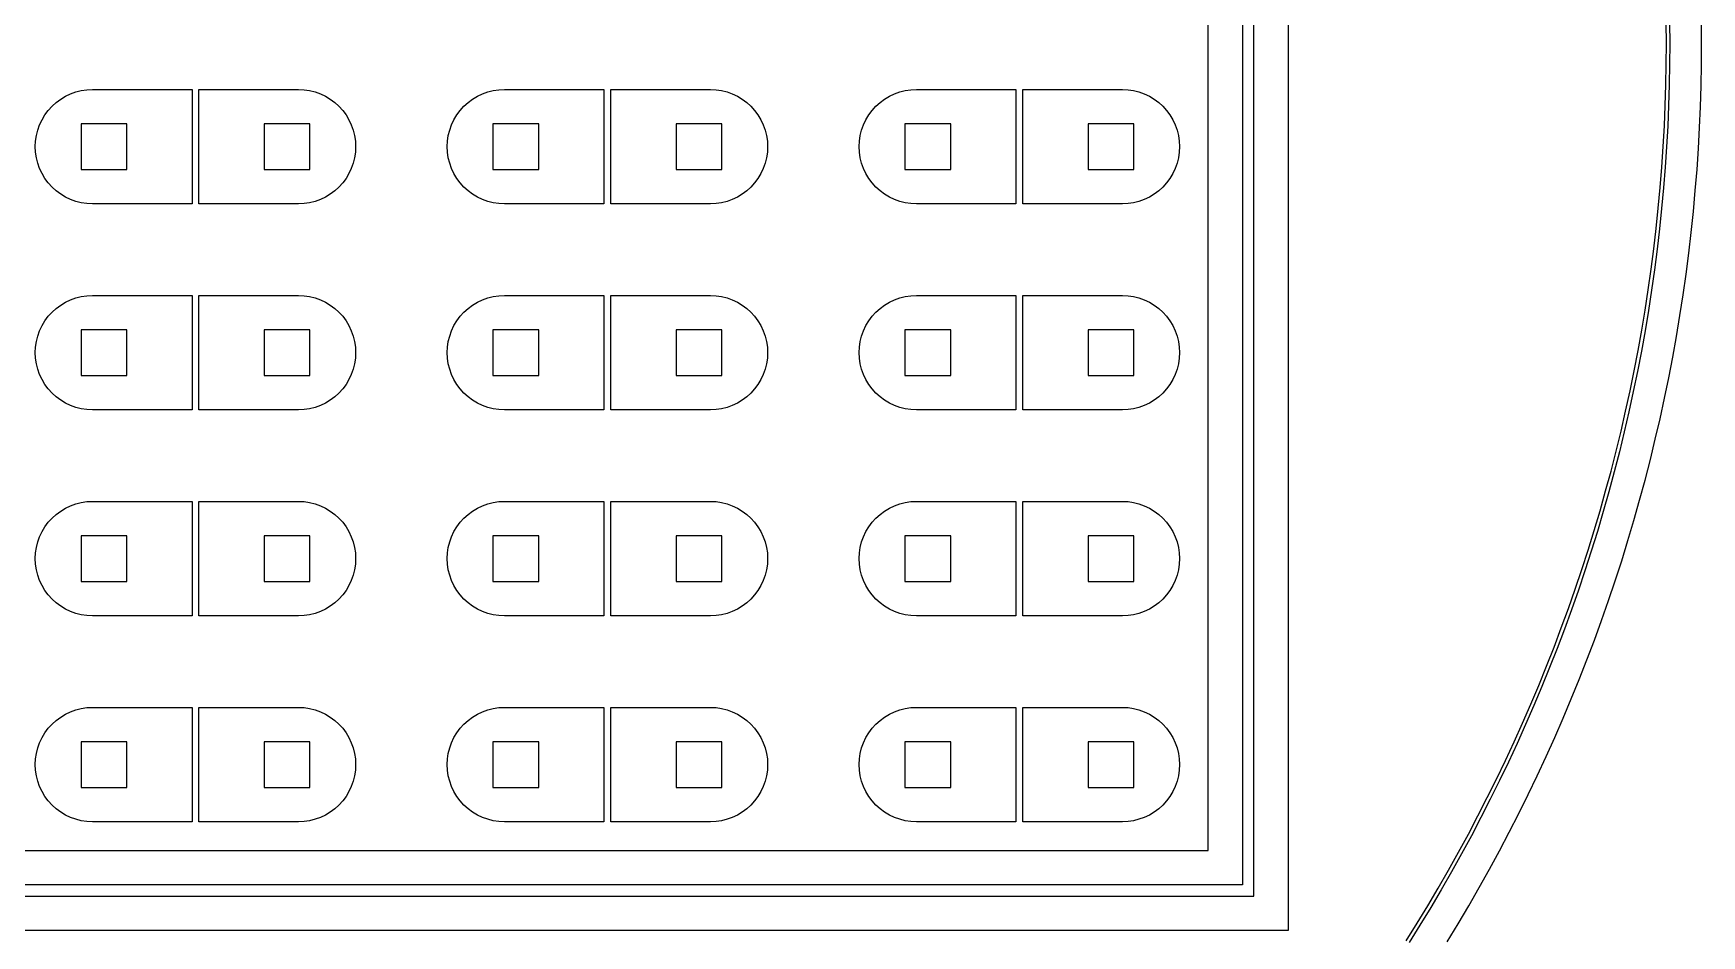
# Model space of a CAD drawing. Extents: x -16 to 132, y -40 to 113.
# Drawn here: x 57.2 to 131.7, y -3 to 37.3 of the extents above; entities that cross this region are included whole.
import ezdxf

# ---------------------------------------------------------------- set-up
doc = ezdxf.new("R2010")
doc.units = 0

msp = doc.modelspace()

# ---------------------------------------------------------------- linework, layer by layer
for p, q in [((113.253, 76.4393), (113.253, -2.81215)), ((111.719, -1.27824), (111.719, 74.9054)), ((111.208, 74.3941), (111.208, -0.76694)), ((109.674, 0.76694), (109.674, 72.8602)), ((130.145, 36.8136), (130.14, 37.733)), ((130.29, 37.7349), (130.295, 36.8136)), ((131.72, 36.8136), (131.715, 37.7524)), ((130.14, 35.8942), (130.145, 36.8136)), ((130.295, 36.8136), (130.29, 35.8923)), ((131.715, 35.8748), (131.72, 36.8136)), ((130.123, 34.9749), (130.14, 35.8942)), ((130.29, 35.8923), (130.273, 34.9712)), ((131.697, 34.9362), (131.715, 35.8748)), ((58.2003, 34.1881), (58.4018, 34.3375)), ((58.4018, 34.3375), (58.617, 34.4665)), ((58.617, 34.4665), (58.8438, 34.5738)), ((58.8438, 34.5738), (59.08, 34.6583)), ((59.08, 34.6583), (59.3233, 34.7193)), ((59.3233, 34.7193), (59.5715, 34.7561)), ((59.5715, 34.7561), (59.8221, 34.7684)), ((59.8221, 34.7684), (64.2704, 34.7684)), ((64.2704, 34.7684), (64.2704, 29.6554)), ((64.5772, 29.6554), (64.5772, 34.7684)), ((64.5772, 34.7684), (69.0255, 34.7684)), ((69.0255, 34.7684), (69.2761, 34.7561)), ((69.2761, 34.7561), (69.5242, 34.7193)), ((69.5242, 34.7193), (69.7676, 34.6583)), ((69.7676, 34.6583), (70.0038, 34.5738)), ((70.0038, 34.5738), (70.2306, 34.4665)), ((70.2306, 34.4665), (70.4458, 34.3375)), ((70.4458, 34.3375), (70.6473, 34.1881)), ((76.6071, 34.1881), (76.8086, 34.3375)), ((76.8086, 34.3375), (77.0238, 34.4665)), ((77.0238, 34.4665), (77.2506, 34.5738)), ((77.2506, 34.5738), (77.4868, 34.6583)), ((77.4868, 34.6583), (77.7301, 34.7193)), ((77.7301, 34.7193), (77.9783, 34.7561)), ((77.9783, 34.7561), (78.2289, 34.7684)), ((78.2289, 34.7684), (82.6772, 34.7684)), ((82.6772, 34.7684), (82.6772, 29.6554)), ((82.984, 29.6554), (82.984, 34.7684)), ((82.984, 34.7684), (87.4323, 34.7684)), ((87.4323, 34.7684), (87.6829, 34.7561)), ((87.6829, 34.7561), (87.931, 34.7193)), ((87.931, 34.7193), (88.1744, 34.6583)), ((88.1744, 34.6583), (88.4106, 34.5738)), ((88.4106, 34.5738), (88.6374, 34.4665)), ((88.6374, 34.4665), (88.8526, 34.3375)), ((88.8526, 34.3375), (89.0541, 34.1881)), ((95.0139, 34.1881), (95.2154, 34.3375)), ((95.2154, 34.3375), (95.4306, 34.4665)), ((95.4306, 34.4665), (95.6574, 34.5738)), ((95.6574, 34.5738), (95.8936, 34.6583)), ((95.8936, 34.6583), (96.1369, 34.7193)), ((96.1369, 34.7193), (96.3851, 34.7561)), ((96.3851, 34.7561), (96.6357, 34.7684)), ((96.6357, 34.7684), (101.084, 34.7684)), ((101.084, 34.7684), (101.084, 29.6554)), ((101.391, 29.6554), (101.391, 34.7684)), ((101.391, 34.7684), (105.839, 34.7684)), ((105.839, 34.7684), (106.09, 34.7561)), ((106.09, 34.7561), (106.338, 34.7193)), ((106.338, 34.7193), (106.581, 34.6583)), ((106.581, 34.6583), (106.817, 34.5738)), ((106.817, 34.5738), (107.044, 34.4665)), ((107.044, 34.4665), (107.259, 34.3375)), ((107.259, 34.3375), (107.461, 34.1881)), ((130.095, 34.0558), (130.123, 34.9749)), ((130.273, 34.9712), (130.245, 34.0503)), ((131.669, 33.9978), (131.697, 34.9362)), ((57.5675, 33.417), (57.6965, 33.6322)), ((57.6965, 33.6322), (57.8459, 33.8337)), ((57.8459, 33.8337), (58.0144, 34.0196)), ((58.0144, 34.0196), (58.2003, 34.1881)), ((70.6473, 34.1881), (70.8332, 34.0196)), ((70.8332, 34.0196), (71.0017, 33.8337)), ((71.0017, 33.8337), (71.1511, 33.6322)), ((71.1511, 33.6322), (71.2801, 33.417)), ((75.9743, 33.417), (76.1033, 33.6322)), ((76.1033, 33.6322), (76.2527, 33.8337)), ((76.2527, 33.8337), (76.4212, 34.0196)), ((76.4212, 34.0196), (76.6071, 34.1881)), ((89.0541, 34.1881), (89.24, 34.0196)), ((89.24, 34.0196), (89.4085, 33.8337)), ((89.4085, 33.8337), (89.5579, 33.6322)), ((89.5579, 33.6322), (89.6869, 33.417)), ((94.3811, 33.417), (94.5101, 33.6322)), ((94.5101, 33.6322), (94.6595, 33.8337)), ((94.6595, 33.8337), (94.828, 34.0196)), ((94.828, 34.0196), (95.0139, 34.1881)), ((107.461, 34.1881), (107.647, 34.0196)), ((107.647, 34.0196), (107.815, 33.8337)), ((107.815, 33.8337), (107.965, 33.6322)), ((107.965, 33.6322), (108.094, 33.417)), ((130.055, 33.1372), (130.095, 34.0558)), ((130.245, 34.0503), (130.205, 33.1299)), ((131.628, 33.0599), (131.669, 33.9978)), ((57.3147, 32.7106), (57.3757, 32.954)), ((57.3757, 32.954), (57.4602, 33.1902)), ((57.4602, 33.1902), (57.5675, 33.417)), ((61.356, 33.2345), (59.3108, 33.2345)), ((59.3108, 33.2345), (59.3108, 31.1893)), ((61.356, 31.1893), (61.356, 33.2345)), ((69.5368, 33.2345), (67.4916, 33.2345)), ((67.4916, 33.2345), (67.4916, 31.1893)), ((69.5368, 31.1893), (69.5368, 33.2345)), ((71.2801, 33.417), (71.3874, 33.1902)), ((71.3874, 33.1902), (71.4719, 32.954)), ((71.4719, 32.954), (71.5329, 32.7106)), ((75.7215, 32.7106), (75.7825, 32.954)), ((75.7825, 32.954), (75.867, 33.1902)), ((75.867, 33.1902), (75.9743, 33.417)), ((79.7628, 33.2345), (77.7176, 33.2345)), ((77.7176, 33.2345), (77.7176, 31.1893)), ((79.7628, 31.1893), (79.7628, 33.2345)), ((87.9436, 33.2345), (85.8984, 33.2345)), ((85.8984, 33.2345), (85.8984, 31.1893)), ((87.9436, 31.1893), (87.9436, 33.2345)), ((89.6869, 33.417), (89.7942, 33.1902)), ((89.7942, 33.1902), (89.8787, 32.954)), ((89.8787, 32.954), (89.9397, 32.7106)), ((94.1283, 32.7106), (94.1893, 32.954)), ((94.1893, 32.954), (94.2738, 33.1902)), ((94.2738, 33.1902), (94.3811, 33.417)), ((98.1696, 33.2345), (96.1244, 33.2345)), ((96.1244, 33.2345), (96.1244, 31.1893)), ((98.1696, 31.1893), (98.1696, 33.2345)), ((106.35, 33.2345), (104.305, 33.2345)), ((104.305, 33.2345), (104.305, 31.1893)), ((106.35, 31.1893), (106.35, 33.2345)), ((108.094, 33.417), (108.201, 33.1902)), ((108.201, 33.1902), (108.286, 32.954)), ((108.286, 32.954), (108.346, 32.7106)), ((130.004, 32.2191), (130.055, 33.1372)), ((130.205, 33.1299), (130.154, 32.2099)), ((131.576, 32.1226), (131.628, 33.0599)), ((57.2656, 32.2119), (57.2779, 32.4625)), ((57.2779, 31.9613), (57.2656, 32.2119)), ((57.2779, 32.4625), (57.3147, 32.7106)), ((71.5329, 32.7106), (71.5697, 32.4625)), ((71.5697, 32.4625), (71.582, 32.2119)), ((71.582, 32.2119), (71.5697, 31.9613)), ((75.6724, 32.2119), (75.6847, 32.4625)), ((75.6847, 31.9613), (75.6724, 32.2119)), ((75.6847, 32.4625), (75.7215, 32.7106)), ((89.9397, 32.7106), (89.9765, 32.4625)), ((89.9765, 32.4625), (89.9888, 32.2119)), ((89.9888, 32.2119), (89.9765, 31.9613)), ((94.0792, 32.2119), (94.0915, 32.4625)), ((94.0915, 31.9613), (94.0792, 32.2119)), ((94.0915, 32.4625), (94.1283, 32.7106)), ((108.346, 32.7106), (108.383, 32.4625)), ((108.383, 32.4625), (108.396, 32.2119)), ((108.396, 32.2119), (108.383, 31.9613)), ((129.942, 31.3018), (130.004, 32.2191)), ((130.154, 32.2099), (130.092, 31.2907)), ((131.513, 31.1859), (131.576, 32.1226)), ((57.3147, 31.7132), (57.2779, 31.9613)), ((57.3757, 31.4698), (57.3147, 31.7132)), ((57.4602, 31.2336), (57.3757, 31.4698)), ((71.4719, 31.4698), (71.3874, 31.2336)), ((71.5329, 31.7132), (71.4719, 31.4698)), ((71.5697, 31.9613), (71.5329, 31.7132)), ((75.7215, 31.7132), (75.6847, 31.9613)), ((75.7825, 31.4698), (75.7215, 31.7132)), ((75.867, 31.2336), (75.7825, 31.4698)), ((89.8787, 31.4698), (89.7942, 31.2336)), ((89.9397, 31.7132), (89.8787, 31.4698)), ((89.9765, 31.9613), (89.9397, 31.7132)), ((94.1283, 31.7132), (94.0915, 31.9613)), ((94.1893, 31.4698), (94.1283, 31.7132)), ((94.2738, 31.2336), (94.1893, 31.4698)), ((108.286, 31.4698), (108.201, 31.2336)), ((108.346, 31.7132), (108.286, 31.4698)), ((108.383, 31.9613), (108.346, 31.7132)), ((57.5675, 31.0068), (57.4602, 31.2336)), ((57.6965, 30.7916), (57.5675, 31.0068)), ((57.8459, 30.5901), (57.6965, 30.7916)), ((58.0144, 30.4042), (57.8459, 30.5901)), ((59.3108, 31.1893), (61.356, 31.1893)), ((67.4916, 31.1893), (69.5368, 31.1893)), ((71.0017, 30.5901), (70.8332, 30.4042)), ((71.1511, 30.7916), (71.0017, 30.5901)), ((71.2801, 31.0068), (71.1511, 30.7916)), ((71.3874, 31.2336), (71.2801, 31.0068)), ((75.9743, 31.0068), (75.867, 31.2336)), ((76.1033, 30.7916), (75.9743, 31.0068)), ((76.2527, 30.5901), (76.1033, 30.7916)), ((76.4212, 30.4042), (76.2527, 30.5901)), ((77.7176, 31.1893), (79.7628, 31.1893)), ((85.8984, 31.1893), (87.9436, 31.1893)), ((89.4085, 30.5901), (89.24, 30.4042)), ((89.5579, 30.7916), (89.4085, 30.5901)), ((89.6869, 31.0068), (89.5579, 30.7916)), ((89.7942, 31.2336), (89.6869, 31.0068)), ((94.3811, 31.0068), (94.2738, 31.2336)), ((94.5101, 30.7916), (94.3811, 31.0068)), ((94.6595, 30.5901), (94.5101, 30.7916)), ((94.828, 30.4042), (94.6595, 30.5901)), ((96.1244, 31.1893), (98.1696, 31.1893)), ((104.305, 31.1893), (106.35, 31.1893)), ((107.815, 30.5901), (107.647, 30.4042)), ((107.965, 30.7916), (107.815, 30.5901)), ((108.094, 31.0068), (107.965, 30.7916)), ((108.201, 31.2336), (108.094, 31.0068)), ((129.869, 30.3852), (129.942, 31.3018)), ((130.092, 31.2907), (130.019, 30.3724)), ((131.438, 30.2501), (131.513, 31.1859)), ((58.2003, 30.2357), (58.0144, 30.4042)), ((58.4018, 30.0863), (58.2003, 30.2357)), ((58.617, 29.9573), (58.4018, 30.0863)), ((58.8438, 29.85), (58.617, 29.9573)), ((59.08, 29.7655), (58.8438, 29.85)), ((70.0038, 29.85), (69.7676, 29.7655)), ((70.2306, 29.9573), (70.0038, 29.85)), ((70.4458, 30.0863), (70.2306, 29.9573)), ((70.6473, 30.2357), (70.4458, 30.0863)), ((70.8332, 30.4042), (70.6473, 30.2357)), ((76.6071, 30.2357), (76.4212, 30.4042)), ((76.8086, 30.0863), (76.6071, 30.2357)), ((77.0238, 29.9573), (76.8086, 30.0863)), ((77.2506, 29.85), (77.0238, 29.9573)), ((77.4868, 29.7655), (77.2506, 29.85)), ((88.4106, 29.85), (88.1744, 29.7655)), ((88.6374, 29.9573), (88.4106, 29.85)), ((88.8526, 30.0863), (88.6374, 29.9573)), ((89.0541, 30.2357), (88.8526, 30.0863)), ((89.24, 30.4042), (89.0541, 30.2357)), ((95.0139, 30.2357), (94.828, 30.4042)), ((95.2154, 30.0863), (95.0139, 30.2357)), ((95.4306, 29.9573), (95.2154, 30.0863)), ((95.6574, 29.85), (95.4306, 29.9573)), ((95.8936, 29.7655), (95.6574, 29.85)), ((106.817, 29.85), (106.581, 29.7655)), ((107.044, 29.9573), (106.817, 29.85)), ((107.259, 30.0863), (107.044, 29.9573)), ((107.461, 30.2357), (107.259, 30.0863)), ((107.647, 30.4042), (107.461, 30.2357)), ((129.785, 29.4697), (129.869, 30.3852)), ((130.019, 30.3724), (129.934, 29.455)), ((131.352, 29.3153), (131.438, 30.2501)), ((59.3233, 29.7045), (59.08, 29.7655)), ((59.5715, 29.6677), (59.3233, 29.7045)), ((59.8221, 29.6554), (59.5715, 29.6677)), ((64.2704, 29.6554), (59.8221, 29.6554)), ((69.0255, 29.6554), (64.5772, 29.6554)), ((69.2761, 29.6677), (69.0255, 29.6554)), ((69.5242, 29.7045), (69.2761, 29.6677)), ((69.7676, 29.7655), (69.5242, 29.7045)), ((77.7301, 29.7045), (77.4868, 29.7655)), ((77.9783, 29.6677), (77.7301, 29.7045)), ((78.2289, 29.6554), (77.9783, 29.6677)), ((82.6772, 29.6554), (78.2289, 29.6554)), ((87.4323, 29.6554), (82.984, 29.6554)), ((87.6829, 29.6677), (87.4323, 29.6554)), ((87.931, 29.7045), (87.6829, 29.6677)), ((88.1744, 29.7655), (87.931, 29.7045)), ((96.1369, 29.7045), (95.8936, 29.7655)), ((96.3851, 29.6677), (96.1369, 29.7045)), ((96.6357, 29.6554), (96.3851, 29.6677)), ((101.084, 29.6554), (96.6357, 29.6554)), ((105.839, 29.6554), (101.391, 29.6554)), ((106.09, 29.6677), (105.839, 29.6554)), ((106.338, 29.7045), (106.09, 29.6677)), ((106.581, 29.7655), (106.338, 29.7045)), ((129.689, 28.5552), (129.785, 29.4697)), ((129.934, 29.455), (129.838, 28.5387)), ((131.254, 28.3816), (131.352, 29.3153)), ((129.582, 27.642), (129.689, 28.5552)), ((129.838, 28.5387), (129.731, 27.6236)), ((131.145, 27.4492), (131.254, 28.3816)), ((129.464, 26.7301), (129.582, 27.642)), ((129.731, 27.6236), (129.612, 26.71)), ((131.024, 26.5182), (131.145, 27.4492)), ((129.334, 25.8198), (129.464, 26.7301)), ((129.612, 26.71), (129.483, 25.7978)), ((130.892, 25.5887), (131.024, 26.5182)), ((58.617, 25.2631), (58.8438, 25.3704)), ((58.8438, 25.3704), (59.08, 25.4549)), ((59.08, 25.4549), (59.3233, 25.5159)), ((59.3233, 25.5159), (59.5715, 25.5527)), ((59.5715, 25.5527), (59.8221, 25.565)), ((59.8221, 25.565), (64.2704, 25.565)), ((64.2704, 25.565), (64.2704, 20.452)), ((64.5772, 20.452), (64.5772, 25.565)), ((64.5772, 25.565), (69.0255, 25.565)), ((69.0255, 25.565), (69.2761, 25.5527)), ((69.2761, 25.5527), (69.5242, 25.5159)), ((69.5242, 25.5159), (69.7676, 25.4549)), ((69.7676, 25.4549), (70.0038, 25.3704)), ((70.0038, 25.3704), (70.2306, 25.2631)), ((77.0238, 25.2631), (77.2506, 25.3704)), ((77.2506, 25.3704), (77.4868, 25.4549)), ((77.4868, 25.4549), (77.7301, 25.5159)), ((77.7301, 25.5159), (77.9783, 25.5527)), ((77.9783, 25.5527), (78.2289, 25.565)), ((78.2289, 25.565), (82.6772, 25.565)), ((82.6772, 25.565), (82.6772, 20.452)), ((82.984, 20.452), (82.984, 25.565)), ((82.984, 25.565), (87.4323, 25.565)), ((87.4323, 25.565), (87.6829, 25.5527)), ((87.6829, 25.5527), (87.931, 25.5159)), ((87.931, 25.5159), (88.1744, 25.4549)), ((88.1744, 25.4549), (88.4106, 25.3704)), ((88.4106, 25.3704), (88.6374, 25.2631)), ((95.4306, 25.2631), (95.6574, 25.3704)), ((95.6574, 25.3704), (95.8936, 25.4549)), ((95.8936, 25.4549), (96.1369, 25.5159)), ((96.1369, 25.5159), (96.3851, 25.5527)), ((96.3851, 25.5527), (96.6357, 25.565)), ((96.6357, 25.565), (101.084, 25.565)), ((101.084, 25.565), (101.084, 20.452)), ((101.391, 20.452), (101.391, 25.565)), ((101.391, 25.565), (105.839, 25.565)), ((105.839, 25.565), (106.09, 25.5527)), ((106.09, 25.5527), (106.338, 25.5159)), ((106.338, 25.5159), (106.581, 25.4549)), ((106.581, 25.4549), (106.817, 25.3704)), ((106.817, 25.3704), (107.044, 25.2631)), ((129.194, 24.9112), (129.334, 25.8198)), ((129.483, 25.7978), (129.342, 24.8873)), ((130.749, 24.661), (130.892, 25.5887)), ((57.6965, 24.4288), (57.8459, 24.6303)), ((57.8459, 24.6303), (58.0144, 24.8162)), ((58.0144, 24.8162), (58.2003, 24.9847)), ((58.2003, 24.9847), (58.4018, 25.1341)), ((58.4018, 25.1341), (58.617, 25.2631)), ((70.2306, 25.2631), (70.4458, 25.1341)), ((70.4458, 25.1341), (70.6473, 24.9847)), ((70.6473, 24.9847), (70.8332, 24.8162)), ((70.8332, 24.8162), (71.0017, 24.6303)), ((71.0017, 24.6303), (71.1511, 24.4288)), ((76.1033, 24.4288), (76.2527, 24.6303)), ((76.2527, 24.6303), (76.4212, 24.8162)), ((76.4212, 24.8162), (76.6071, 24.9847)), ((76.6071, 24.9847), (76.8086, 25.1341)), ((76.8086, 25.1341), (77.0238, 25.2631)), ((88.6374, 25.2631), (88.8526, 25.1341)), ((88.8526, 25.1341), (89.0541, 24.9847)), ((89.0541, 24.9847), (89.24, 24.8162)), ((89.24, 24.8162), (89.4085, 24.6303)), ((89.4085, 24.6303), (89.5579, 24.4288)), ((94.5101, 24.4288), (94.6595, 24.6303)), ((94.6595, 24.6303), (94.828, 24.8162)), ((94.828, 24.8162), (95.0139, 24.9847)), ((95.0139, 24.9847), (95.2154, 25.1341)), ((95.2154, 25.1341), (95.4306, 25.2631)), ((107.044, 25.2631), (107.259, 25.1341)), ((107.259, 25.1341), (107.461, 24.9847)), ((107.461, 24.9847), (107.647, 24.8162)), ((107.647, 24.8162), (107.815, 24.6303)), ((107.815, 24.6303), (107.965, 24.4288)), ((129.042, 24.0043), (129.194, 24.9112)), ((129.342, 24.8873), (129.19, 23.9786)), ((130.594, 23.735), (130.749, 24.661)), ((57.3757, 23.7506), (57.4602, 23.9868)), ((57.4602, 23.9868), (57.5675, 24.2136)), ((57.5675, 24.2136), (57.6965, 24.4288)), ((61.356, 24.0311), (59.3108, 24.0311)), ((59.3108, 24.0311), (59.3108, 21.9859)), ((61.356, 21.9859), (61.356, 24.0311)), ((69.5368, 24.0311), (67.4916, 24.0311)), ((67.4916, 24.0311), (67.4916, 21.9859)), ((69.5368, 21.9859), (69.5368, 24.0311)), ((71.1511, 24.4288), (71.2801, 24.2136)), ((71.2801, 24.2136), (71.3874, 23.9868)), ((71.3874, 23.9868), (71.4719, 23.7506)), ((75.7825, 23.7506), (75.867, 23.9868)), ((75.867, 23.9868), (75.9743, 24.2136)), ((75.9743, 24.2136), (76.1033, 24.4288)), ((79.7628, 24.0311), (77.7176, 24.0311)), ((77.7176, 24.0311), (77.7176, 21.9859)), ((79.7628, 21.9859), (79.7628, 24.0311)), ((87.9436, 24.0311), (85.8984, 24.0311)), ((85.8984, 24.0311), (85.8984, 21.9859)), ((87.9436, 21.9859), (87.9436, 24.0311)), ((89.5579, 24.4288), (89.6869, 24.2136)), ((89.6869, 24.2136), (89.7942, 23.9868)), ((89.7942, 23.9868), (89.8787, 23.7506)), ((94.1893, 23.7506), (94.2738, 23.9868)), ((94.2738, 23.9868), (94.3811, 24.2136)), ((94.3811, 24.2136), (94.5101, 24.4288)), ((98.1696, 24.0311), (96.1244, 24.0311)), ((96.1244, 24.0311), (96.1244, 21.9859)), ((98.1696, 21.9859), (98.1696, 24.0311)), ((106.35, 24.0311), (104.305, 24.0311)), ((104.305, 24.0311), (104.305, 21.9859)), ((106.35, 21.9859), (106.35, 24.0311)), ((107.965, 24.4288), (108.094, 24.2136)), ((108.094, 24.2136), (108.201, 23.9868)), ((108.201, 23.9868), (108.286, 23.7506)), ((128.88, 23.0993), (129.042, 24.0043)), ((129.19, 23.9786), (129.027, 23.0719)), ((57.2656, 23.0085), (57.2779, 23.2591)), ((57.2779, 23.2591), (57.3147, 23.5072)), ((57.3147, 23.5072), (57.3757, 23.7506)), ((71.4719, 23.7506), (71.5329, 23.5072)), ((71.5329, 23.5072), (71.5697, 23.2591)), ((71.5697, 23.2591), (71.582, 23.0085)), ((75.6724, 23.0085), (75.6847, 23.2591)), ((75.6847, 23.2591), (75.7215, 23.5072)), ((75.7215, 23.5072), (75.7825, 23.7506)), ((89.8787, 23.7506), (89.9397, 23.5072)), ((89.9397, 23.5072), (89.9765, 23.2591)), ((89.9765, 23.2591), (89.9888, 23.0085)), ((94.0792, 23.0085), (94.0915, 23.2591)), ((94.0915, 23.2591), (94.1283, 23.5072)), ((94.1283, 23.5072), (94.1893, 23.7506)), ((108.286, 23.7506), (108.346, 23.5072)), ((108.346, 23.5072), (108.383, 23.2591)), ((108.383, 23.2591), (108.396, 23.0085)), ((130.428, 22.8111), (130.594, 23.735)), ((57.2779, 22.7579), (57.2656, 23.0085)), ((57.3147, 22.5098), (57.2779, 22.7579)), ((57.3757, 22.2664), (57.3147, 22.5098)), ((71.5329, 22.5098), (71.4719, 22.2664)), ((71.5697, 22.7579), (71.5329, 22.5098)), ((71.582, 23.0085), (71.5697, 22.7579)), ((75.6847, 22.7579), (75.6724, 23.0085)), ((75.7215, 22.5098), (75.6847, 22.7579)), ((75.7825, 22.2664), (75.7215, 22.5098)), ((89.9397, 22.5098), (89.8787, 22.2664)), ((89.9765, 22.7579), (89.9397, 22.5098)), ((89.9888, 23.0085), (89.9765, 22.7579)), ((94.0915, 22.7579), (94.0792, 23.0085)), ((94.1283, 22.5098), (94.0915, 22.7579)), ((94.1893, 22.2664), (94.1283, 22.5098)), ((108.346, 22.5098), (108.286, 22.2664)), ((108.383, 22.7579), (108.346, 22.5098)), ((108.396, 23.0085), (108.383, 22.7579)), ((128.706, 22.1965), (128.88, 23.0993)), ((129.027, 23.0719), (128.853, 22.1672)), ((130.25, 21.8892), (130.428, 22.8111)), ((57.4602, 22.0302), (57.3757, 22.2664)), ((57.5675, 21.8034), (57.4602, 22.0302)), ((57.6965, 21.5882), (57.5675, 21.8034)), ((59.3108, 21.9859), (61.356, 21.9859)), ((67.4916, 21.9859), (69.5368, 21.9859)), ((71.2801, 21.8034), (71.1511, 21.5882)), ((71.3874, 22.0302), (71.2801, 21.8034)), ((71.4719, 22.2664), (71.3874, 22.0302)), ((75.867, 22.0302), (75.7825, 22.2664)), ((75.9743, 21.8034), (75.867, 22.0302)), ((76.1033, 21.5882), (75.9743, 21.8034)), ((77.7176, 21.9859), (79.7628, 21.9859)), ((85.8984, 21.9859), (87.9436, 21.9859)), ((89.6869, 21.8034), (89.5579, 21.5882)), ((89.7942, 22.0302), (89.6869, 21.8034)), ((89.8787, 22.2664), (89.7942, 22.0302)), ((94.2738, 22.0302), (94.1893, 22.2664)), ((94.3811, 21.8034), (94.2738, 22.0302)), ((94.5101, 21.5882), (94.3811, 21.8034)), ((96.1244, 21.9859), (98.1696, 21.9859)), ((104.305, 21.9859), (106.35, 21.9859)), ((108.094, 21.8034), (107.965, 21.5882)), ((108.201, 22.0302), (108.094, 21.8034)), ((108.286, 22.2664), (108.201, 22.0302)), ((128.521, 21.2958), (128.706, 22.1965)), ((128.853, 22.1672), (128.668, 21.2647)), ((130.062, 20.9696), (130.25, 21.8892)), ((57.8459, 21.3867), (57.6965, 21.5882)), ((58.0144, 21.2008), (57.8459, 21.3867)), ((58.2003, 21.0323), (58.0144, 21.2008)), ((58.4018, 20.8829), (58.2003, 21.0323)), ((58.617, 20.7539), (58.4018, 20.8829)), ((70.4458, 20.8829), (70.2306, 20.7539)), ((70.6473, 21.0323), (70.4458, 20.8829)), ((70.8332, 21.2008), (70.6473, 21.0323)), ((71.0017, 21.3867), (70.8332, 21.2008)), ((71.1511, 21.5882), (71.0017, 21.3867)), ((76.2527, 21.3867), (76.1033, 21.5882)), ((76.4212, 21.2008), (76.2527, 21.3867)), ((76.6071, 21.0323), (76.4212, 21.2008)), ((76.8086, 20.8829), (76.6071, 21.0323)), ((77.0238, 20.7539), (76.8086, 20.8829)), ((88.8526, 20.8829), (88.6374, 20.7539)), ((89.0541, 21.0323), (88.8526, 20.8829)), ((89.24, 21.2008), (89.0541, 21.0323)), ((89.4085, 21.3867), (89.24, 21.2008)), ((89.5579, 21.5882), (89.4085, 21.3867)), ((94.6595, 21.3867), (94.5101, 21.5882)), ((94.828, 21.2008), (94.6595, 21.3867)), ((95.0139, 21.0323), (94.828, 21.2008)), ((95.2154, 20.8829), (95.0139, 21.0323)), ((95.4306, 20.7539), (95.2154, 20.8829)), ((107.259, 20.8829), (107.044, 20.7539)), ((107.461, 21.0323), (107.259, 20.8829)), ((107.647, 21.2008), (107.461, 21.0323)), ((107.815, 21.3867), (107.647, 21.2008)), ((107.965, 21.5882), (107.815, 21.3867)), ((128.325, 20.3974), (128.521, 21.2958)), ((128.668, 21.2647), (128.471, 20.3646)), ((129.862, 20.0524), (130.062, 20.9696)), ((58.8438, 20.6466), (58.617, 20.7539)), ((59.08, 20.5621), (58.8438, 20.6466)), ((59.3233, 20.5011), (59.08, 20.5621)), ((59.5715, 20.4643), (59.3233, 20.5011)), ((59.8221, 20.452), (59.5715, 20.4643)), ((64.2704, 20.452), (59.8221, 20.452)), ((69.0255, 20.452), (64.5772, 20.452)), ((69.2761, 20.4643), (69.0255, 20.452)), ((69.5242, 20.5011), (69.2761, 20.4643)), ((69.7676, 20.5621), (69.5242, 20.5011)), ((70.0038, 20.6466), (69.7676, 20.5621)), ((70.2306, 20.7539), (70.0038, 20.6466)), ((77.2506, 20.6466), (77.0238, 20.7539)), ((77.4868, 20.5621), (77.2506, 20.6466)), ((77.7301, 20.5011), (77.4868, 20.5621)), ((77.9783, 20.4643), (77.7301, 20.5011)), ((78.2289, 20.452), (77.9783, 20.4643)), ((82.6772, 20.452), (78.2289, 20.452)), ((87.4323, 20.452), (82.984, 20.452)), ((87.6829, 20.4643), (87.4323, 20.452)), ((87.931, 20.5011), (87.6829, 20.4643)), ((88.1744, 20.5621), (87.931, 20.5011)), ((88.4106, 20.6466), (88.1744, 20.5621)), ((88.6374, 20.7539), (88.4106, 20.6466)), ((95.6574, 20.6466), (95.4306, 20.7539)), ((95.8936, 20.5621), (95.6574, 20.6466)), ((96.1369, 20.5011), (95.8936, 20.5621)), ((96.3851, 20.4643), (96.1369, 20.5011)), ((96.6357, 20.452), (96.3851, 20.4643)), ((101.084, 20.452), (96.6357, 20.452)), ((105.839, 20.452), (101.391, 20.452)), ((106.09, 20.4643), (105.839, 20.452)), ((106.338, 20.5011), (106.09, 20.4643)), ((106.581, 20.5621), (106.338, 20.5011)), ((106.817, 20.6466), (106.581, 20.5621)), ((107.044, 20.7539), (106.817, 20.6466)), ((128.118, 19.5016), (128.325, 20.3974)), ((128.471, 20.3646), (128.264, 19.4669)), ((127.9, 18.6083), (128.118, 19.5016)), ((128.264, 19.4669), (128.045, 18.5719)), ((129.65, 19.1377), (129.862, 20.0524)), ((129.428, 18.2256), (129.65, 19.1377)), ((127.671, 17.7178), (127.9, 18.6083)), ((128.045, 18.5719), (127.816, 17.6796)), ((129.194, 17.3164), (129.428, 18.2256)), ((127.431, 16.8302), (127.671, 17.7178)), ((127.816, 17.6796), (127.576, 16.7901)), ((128.949, 16.4101), (129.194, 17.3164)), ((127.181, 15.9455), (127.431, 16.8302)), ((127.576, 16.7901), (127.325, 15.9037)), ((128.693, 15.5069), (128.949, 16.4101)), ((58.0144, 15.6128), (58.2003, 15.7813)), ((58.2003, 15.7813), (58.4018, 15.9307)), ((58.4018, 15.9307), (58.617, 16.0597)), ((58.617, 16.0597), (58.8438, 16.167)), ((58.8438, 16.167), (59.08, 16.2515)), ((59.08, 16.2515), (59.3233, 16.3125)), ((59.3233, 16.3125), (59.5715, 16.3493)), ((59.5715, 16.3493), (59.8221, 16.3616)), ((59.8221, 16.3616), (64.2704, 16.3616)), ((64.2704, 16.3616), (64.2704, 11.2486)), ((64.5772, 11.2486), (64.5772, 16.3616)), ((64.5772, 16.3616), (69.0255, 16.3616)), ((69.0255, 16.3616), (69.2761, 16.3493)), ((69.2761, 16.3493), (69.5242, 16.3125)), ((69.5242, 16.3125), (69.7676, 16.2515)), ((69.7676, 16.2515), (70.0038, 16.167)), ((70.0038, 16.167), (70.2306, 16.0597)), ((70.2306, 16.0597), (70.4458, 15.9307)), ((70.4458, 15.9307), (70.6473, 15.7813)), ((70.6473, 15.7813), (70.8332, 15.6128)), ((76.4212, 15.6128), (76.6071, 15.7813)), ((76.6071, 15.7813), (76.8086, 15.9307)), ((76.8086, 15.9307), (77.0238, 16.0597)), ((77.0238, 16.0597), (77.2506, 16.167)), ((77.2506, 16.167), (77.4868, 16.2515)), ((77.4868, 16.2515), (77.7301, 16.3125)), ((77.7301, 16.3125), (77.9783, 16.3493)), ((77.9783, 16.3493), (78.2289, 16.3616)), ((78.2289, 16.3616), (82.6772, 16.3616)), ((82.6772, 16.3616), (82.6772, 11.2486)), ((82.984, 11.2486), (82.984, 16.3616)), ((82.984, 16.3616), (87.4323, 16.3616)), ((87.4323, 16.3616), (87.6829, 16.3493)), ((87.6829, 16.3493), (87.931, 16.3125)), ((87.931, 16.3125), (88.1744, 16.2515)), ((88.1744, 16.2515), (88.4106, 16.167)), ((88.4106, 16.167), (88.6374, 16.0597)), ((88.6374, 16.0597), (88.8526, 15.9307)), ((88.8526, 15.9307), (89.0541, 15.7813)), ((89.0541, 15.7813), (89.24, 15.6128)), ((94.828, 15.6128), (95.0139, 15.7813)), ((95.0139, 15.7813), (95.2154, 15.9307)), ((95.2154, 15.9307), (95.4306, 16.0597)), ((95.4306, 16.0597), (95.6574, 16.167)), ((95.6574, 16.167), (95.8936, 16.2515)), ((95.8936, 16.2515), (96.1369, 16.3125)), ((96.1369, 16.3125), (96.3851, 16.3493)), ((96.3851, 16.3493), (96.6357, 16.3616)), ((96.6357, 16.3616), (101.084, 16.3616)), ((101.084, 16.3616), (101.084, 11.2486)), ((101.391, 11.2486), (101.391, 16.3616)), ((101.391, 16.3616), (105.839, 16.3616)), ((105.839, 16.3616), (106.09, 16.3493)), ((106.09, 16.3493), (106.338, 16.3125)), ((106.338, 16.3125), (106.581, 16.2515)), ((106.581, 16.2515), (106.817, 16.167)), ((106.817, 16.167), (107.044, 16.0597)), ((107.044, 16.0597), (107.259, 15.9307)), ((107.259, 15.9307), (107.461, 15.7813)), ((107.461, 15.7813), (107.647, 15.6128)), ((126.919, 15.064), (127.181, 15.9455)), ((127.325, 15.9037), (127.063, 15.0205)), ((57.4602, 14.7834), (57.5675, 15.0102)), ((57.5675, 15.0102), (57.6965, 15.2254)), ((57.6965, 15.2254), (57.8459, 15.4269)), ((57.8459, 15.4269), (58.0144, 15.6128)), ((70.8332, 15.6128), (71.0017, 15.4269)), ((71.0017, 15.4269), (71.1511, 15.2254)), ((71.1511, 15.2254), (71.2801, 15.0102)), ((71.2801, 15.0102), (71.3874, 14.7834)), ((75.867, 14.7834), (75.9743, 15.0102)), ((75.9743, 15.0102), (76.1033, 15.2254)), ((76.1033, 15.2254), (76.2527, 15.4269)), ((76.2527, 15.4269), (76.4212, 15.6128)), ((89.24, 15.6128), (89.4085, 15.4269)), ((89.4085, 15.4269), (89.5579, 15.2254)), ((89.5579, 15.2254), (89.6869, 15.0102)), ((89.6869, 15.0102), (89.7942, 14.7834)), ((94.2738, 14.7834), (94.3811, 15.0102)), ((94.3811, 15.0102), (94.5101, 15.2254)), ((94.5101, 15.2254), (94.6595, 15.4269)), ((94.6595, 15.4269), (94.828, 15.6128)), ((107.647, 15.6128), (107.815, 15.4269)), ((107.815, 15.4269), (107.965, 15.2254)), ((107.965, 15.2254), (108.094, 15.0102)), ((108.094, 15.0102), (108.201, 14.7834)), ((126.647, 14.1858), (126.919, 15.064)), ((127.063, 15.0205), (126.79, 14.1405)), ((128.426, 14.6068), (128.693, 15.5069)), ((57.2779, 14.0557), (57.3147, 14.3038)), ((57.3147, 14.3038), (57.3757, 14.5472)), ((57.3757, 14.5472), (57.4602, 14.7834)), ((61.356, 14.8277), (59.3108, 14.8277)), ((59.3108, 14.8277), (59.3108, 12.7825)), ((61.356, 12.7825), (61.356, 14.8277)), ((69.5368, 14.8277), (67.4916, 14.8277)), ((67.4916, 14.8277), (67.4916, 12.7825)), ((69.5368, 12.7825), (69.5368, 14.8277)), ((71.3874, 14.7834), (71.4719, 14.5472)), ((71.4719, 14.5472), (71.5329, 14.3038)), ((71.5329, 14.3038), (71.5697, 14.0557)), ((75.6847, 14.0557), (75.7215, 14.3038)), ((75.7215, 14.3038), (75.7825, 14.5472)), ((75.7825, 14.5472), (75.867, 14.7834)), ((79.7628, 14.8277), (77.7176, 14.8277)), ((77.7176, 14.8277), (77.7176, 12.7825)), ((79.7628, 12.7825), (79.7628, 14.8277)), ((87.9436, 14.8277), (85.8984, 14.8277)), ((85.8984, 14.8277), (85.8984, 12.7825)), ((87.9436, 12.7825), (87.9436, 14.8277)), ((89.7942, 14.7834), (89.8787, 14.5472)), ((89.8787, 14.5472), (89.9397, 14.3038)), ((89.9397, 14.3038), (89.9765, 14.0557)), ((94.0915, 14.0557), (94.1283, 14.3038)), ((94.1283, 14.3038), (94.1893, 14.5472)), ((94.1893, 14.5472), (94.2738, 14.7834)), ((98.1696, 14.8277), (96.1244, 14.8277)), ((96.1244, 14.8277), (96.1244, 12.7825)), ((98.1696, 12.7825), (98.1696, 14.8277)), ((106.35, 14.8277), (104.305, 14.8277)), ((104.305, 14.8277), (104.305, 12.7825)), ((106.35, 12.7825), (106.35, 14.8277)), ((108.201, 14.7834), (108.286, 14.5472)), ((108.286, 14.5472), (108.346, 14.3038)), ((108.346, 14.3038), (108.383, 14.0557)), ((126.364, 13.311), (126.647, 14.1858)), ((128.148, 13.7101), (128.426, 14.6068)), ((57.2656, 13.8051), (57.2779, 14.0557)), ((57.2779, 13.5545), (57.2656, 13.8051)), ((57.3147, 13.3064), (57.2779, 13.5545)), ((71.5697, 13.5545), (71.5329, 13.3064)), ((71.5697, 14.0557), (71.582, 13.8051)), ((71.582, 13.8051), (71.5697, 13.5545)), ((75.6724, 13.8051), (75.6847, 14.0557)), ((75.6847, 13.5545), (75.6724, 13.8051)), ((75.7215, 13.3064), (75.6847, 13.5545)), ((89.9765, 13.5545), (89.9397, 13.3064)), ((89.9765, 14.0557), (89.9888, 13.8051)), ((89.9888, 13.8051), (89.9765, 13.5545)), ((94.0792, 13.8051), (94.0915, 14.0557)), ((94.0915, 13.5545), (94.0792, 13.8051)), ((94.1283, 13.3064), (94.0915, 13.5545)), ((108.383, 13.5545), (108.346, 13.3064)), ((108.383, 14.0557), (108.396, 13.8051)), ((108.396, 13.8051), (108.383, 13.5545)), ((126.79, 14.1405), (126.506, 13.2639)), ((127.859, 12.817), (128.148, 13.7101)), ((57.3757, 13.063), (57.3147, 13.3064)), ((57.4602, 12.8268), (57.3757, 13.063)), ((57.5675, 12.6), (57.4602, 12.8268)), ((59.3108, 12.7825), (61.356, 12.7825)), ((67.4916, 12.7825), (69.5368, 12.7825)), ((71.3874, 12.8268), (71.2801, 12.6)), ((71.4719, 13.063), (71.3874, 12.8268)), ((71.5329, 13.3064), (71.4719, 13.063)), ((75.7825, 13.063), (75.7215, 13.3064)), ((75.867, 12.8268), (75.7825, 13.063)), ((75.9743, 12.6), (75.867, 12.8268)), ((77.7176, 12.7825), (79.7628, 12.7825)), ((85.8984, 12.7825), (87.9436, 12.7825)), ((89.7942, 12.8268), (89.6869, 12.6)), ((89.8787, 13.063), (89.7942, 12.8268)), ((89.9397, 13.3064), (89.8787, 13.063)), ((94.1893, 13.063), (94.1283, 13.3064)), ((94.2738, 12.8268), (94.1893, 13.063)), ((94.3811, 12.6), (94.2738, 12.8268)), ((96.1244, 12.7825), (98.1696, 12.7825)), ((104.305, 12.7825), (106.35, 12.7825)), ((108.201, 12.8268), (108.094, 12.6)), ((108.286, 13.063), (108.201, 12.8268)), ((108.346, 13.3064), (108.286, 13.063)), ((126.07, 12.4397), (126.364, 13.311)), ((126.506, 13.2639), (126.212, 12.3909)), ((127.559, 11.9274), (127.859, 12.817)), ((57.6965, 12.3848), (57.5675, 12.6)), ((57.8459, 12.1833), (57.6965, 12.3848)), ((58.0144, 11.9974), (57.8459, 12.1833)), ((58.2003, 11.8289), (58.0144, 11.9974)), ((70.8332, 11.9974), (70.6473, 11.8289)), ((71.0017, 12.1833), (70.8332, 11.9974)), ((71.1511, 12.3848), (71.0017, 12.1833)), ((71.2801, 12.6), (71.1511, 12.3848)), ((76.1033, 12.3848), (75.9743, 12.6)), ((76.2527, 12.1833), (76.1033, 12.3848)), ((76.4212, 11.9974), (76.2527, 12.1833)), ((76.6071, 11.8289), (76.4212, 11.9974)), ((89.24, 11.9974), (89.0541, 11.8289)), ((89.4085, 12.1833), (89.24, 11.9974)), ((89.5579, 12.3848), (89.4085, 12.1833)), ((89.6869, 12.6), (89.5579, 12.3848)), ((94.5101, 12.3848), (94.3811, 12.6)), ((94.6595, 12.1833), (94.5101, 12.3848)), ((94.828, 11.9974), (94.6595, 12.1833)), ((95.0139, 11.8289), (94.828, 11.9974)), ((107.647, 11.9974), (107.461, 11.8289)), ((107.815, 12.1833), (107.647, 11.9974)), ((107.965, 12.3848), (107.815, 12.1833)), ((108.094, 12.6), (107.965, 12.3848)), ((125.766, 11.5721), (126.07, 12.4397)), ((126.212, 12.3909), (125.907, 11.5216)), ((127.249, 11.0415), (127.559, 11.9274)), ((58.4018, 11.6795), (58.2003, 11.8289)), ((58.617, 11.5505), (58.4018, 11.6795)), ((58.8438, 11.4432), (58.617, 11.5505)), ((59.08, 11.3587), (58.8438, 11.4432)), ((59.3233, 11.2977), (59.08, 11.3587)), ((59.5715, 11.2609), (59.3233, 11.2977)), ((59.8221, 11.2486), (59.5715, 11.2609)), ((64.2704, 11.2486), (59.8221, 11.2486)), ((69.0255, 11.2486), (64.5772, 11.2486)), ((69.2761, 11.2609), (69.0255, 11.2486)), ((69.5242, 11.2977), (69.2761, 11.2609)), ((69.7676, 11.3587), (69.5242, 11.2977)), ((70.0038, 11.4432), (69.7676, 11.3587)), ((70.2306, 11.5505), (70.0038, 11.4432)), ((70.4458, 11.6795), (70.2306, 11.5505)), ((70.6473, 11.8289), (70.4458, 11.6795)), ((76.8086, 11.6795), (76.6071, 11.8289)), ((77.0238, 11.5505), (76.8086, 11.6795)), ((77.2506, 11.4432), (77.0238, 11.5505)), ((77.4868, 11.3587), (77.2506, 11.4432)), ((77.7301, 11.2977), (77.4868, 11.3587)), ((77.9783, 11.2609), (77.7301, 11.2977)), ((78.2289, 11.2486), (77.9783, 11.2609)), ((82.6772, 11.2486), (78.2289, 11.2486)), ((87.4323, 11.2486), (82.984, 11.2486)), ((87.6829, 11.2609), (87.4323, 11.2486)), ((87.931, 11.2977), (87.6829, 11.2609)), ((88.1744, 11.3587), (87.931, 11.2977)), ((88.4106, 11.4432), (88.1744, 11.3587)), ((88.6374, 11.5505), (88.4106, 11.4432)), ((88.8526, 11.6795), (88.6374, 11.5505)), ((89.0541, 11.8289), (88.8526, 11.6795)), ((95.2154, 11.6795), (95.0139, 11.8289)), ((95.4306, 11.5505), (95.2154, 11.6795)), ((95.6574, 11.4432), (95.4306, 11.5505)), ((95.8936, 11.3587), (95.6574, 11.4432)), ((96.1369, 11.2977), (95.8936, 11.3587)), ((96.3851, 11.2609), (96.1369, 11.2977)), ((96.6357, 11.2486), (96.3851, 11.2609)), ((101.084, 11.2486), (96.6357, 11.2486)), ((105.839, 11.2486), (101.391, 11.2486)), ((106.09, 11.2609), (105.839, 11.2486)), ((106.338, 11.2977), (106.09, 11.2609)), ((106.581, 11.3587), (106.338, 11.2977)), ((106.817, 11.4432), (106.581, 11.3587)), ((107.044, 11.5505), (106.817, 11.4432)), ((107.259, 11.6795), (107.044, 11.5505)), ((107.461, 11.8289), (107.259, 11.6795)), ((125.451, 10.7083), (125.766, 11.5721)), ((125.907, 11.5216), (125.591, 10.6561)), ((125.125, 9.84846), (125.451, 10.7083)), ((125.591, 10.6561), (125.265, 9.79448)), ((126.927, 10.1596), (127.249, 11.0415)), ((124.789, 8.99266), (125.125, 9.84846)), ((125.265, 9.79448), (124.928, 8.93697)), ((126.594, 9.28163), (126.927, 10.1596)), ((124.442, 8.14105), (124.789, 8.99266)), ((126.251, 8.40784), (126.594, 9.28163)), ((124.928, 8.93697), (124.581, 8.08365)), ((125.897, 7.53833), (126.251, 8.40784)), ((124.085, 7.29375), (124.442, 8.14105)), ((124.581, 8.08365), (124.223, 7.23465)), ((125.533, 6.67322), (125.897, 7.53833)), ((58.2003, 6.5779), (58.4018, 6.72733)), ((58.4018, 6.72733), (58.617, 6.85631)), ((58.617, 6.85631), (58.8438, 6.96358)), ((58.8438, 6.96358), (59.08, 7.04811)), ((59.08, 7.04811), (59.3233, 7.10905)), ((59.3233, 7.10905), (59.5715, 7.14587)), ((59.5715, 7.14587), (59.8221, 7.15819)), ((59.8221, 7.15819), (64.2704, 7.15819)), ((64.2704, 7.15819), (64.2704, 2.0452)), ((64.5772, 2.0452), (64.5772, 7.15819)), ((64.5772, 7.15819), (69.0255, 7.15819)), ((69.0255, 7.15819), (69.2761, 7.14587)), ((69.2761, 7.14587), (69.5242, 7.10905)), ((69.5242, 7.10905), (69.7676, 7.04811)), ((69.7676, 7.04811), (70.0038, 6.96358)), ((70.0038, 6.96358), (70.2306, 6.85631)), ((70.2306, 6.85631), (70.4458, 6.72733)), ((70.4458, 6.72733), (70.6473, 6.5779)), ((76.6071, 6.5779), (76.8086, 6.72733)), ((76.8086, 6.72733), (77.0238, 6.85631)), ((77.0238, 6.85631), (77.2506, 6.96358)), ((77.2506, 6.96358), (77.4868, 7.04811)), ((77.4868, 7.04811), (77.7301, 7.10905)), ((77.7301, 7.10905), (77.9783, 7.14587)), ((77.9783, 7.14587), (78.2289, 7.15819)), ((78.2289, 7.15819), (82.6772, 7.15819)), ((82.6772, 7.15819), (82.6772, 2.0452)), ((82.984, 2.0452), (82.984, 7.15819)), ((82.984, 7.15819), (87.4323, 7.15819)), ((87.4323, 7.15819), (87.6829, 7.14587)), ((87.6829, 7.14587), (87.931, 7.10905)), ((87.931, 7.10905), (88.1744, 7.04811)), ((88.1744, 7.04811), (88.4106, 6.96358)), ((88.4106, 6.96358), (88.6374, 6.85631)), ((88.6374, 6.85631), (88.8526, 6.72733)), ((88.8526, 6.72733), (89.0541, 6.5779)), ((95.0139, 6.5779), (95.2154, 6.72733)), ((95.2154, 6.72733), (95.4306, 6.85631)), ((95.4306, 6.85631), (95.6574, 6.96358)), ((95.6574, 6.96358), (95.8936, 7.04811)), ((95.8936, 7.04811), (96.1369, 7.10905)), ((96.1369, 7.10905), (96.3851, 7.14587)), ((96.3851, 7.14587), (96.6357, 7.15819)), ((96.6357, 7.15819), (101.084, 7.15819)), ((101.084, 7.15819), (101.084, 2.0452)), ((101.391, 2.0452), (101.391, 7.15819)), ((101.391, 7.15819), (105.839, 7.15819)), ((105.839, 7.15819), (106.09, 7.14587)), ((106.09, 7.14587), (106.338, 7.10905)), ((106.338, 7.10905), (106.581, 7.04811)), ((106.581, 7.04811), (106.817, 6.96358)), ((106.817, 6.96358), (107.044, 6.85631)), ((107.044, 6.85631), (107.259, 6.72733)), ((107.259, 6.72733), (107.461, 6.5779)), ((123.718, 6.4509), (124.085, 7.29375)), ((124.223, 7.23465), (123.855, 6.39011)), ((57.5675, 5.80681), (57.6965, 6.022)), ((57.6965, 6.022), (57.8459, 6.22351)), ((57.8459, 6.22351), (58.0144, 6.40941)), ((58.0144, 6.40941), (58.2003, 6.5779)), ((70.6473, 6.5779), (70.8332, 6.40941)), ((70.8332, 6.40941), (71.0017, 6.22351)), ((71.0017, 6.22351), (71.1511, 6.022)), ((71.1511, 6.022), (71.2801, 5.80681)), ((75.9743, 5.80681), (76.1033, 6.022)), ((76.1033, 6.022), (76.2527, 6.22351)), ((76.2527, 6.22351), (76.4212, 6.40941)), ((76.4212, 6.40941), (76.6071, 6.5779)), ((89.0541, 6.5779), (89.24, 6.40941)), ((89.24, 6.40941), (89.4085, 6.22351)), ((89.4085, 6.22351), (89.5579, 6.022)), ((89.5579, 6.022), (89.6869, 5.80681)), ((94.3811, 5.80681), (94.5101, 6.022)), ((94.5101, 6.022), (94.6595, 6.22351)), ((94.6595, 6.22351), (94.828, 6.40941)), ((94.828, 6.40941), (95.0139, 6.5779)), ((107.461, 6.5779), (107.647, 6.40941)), ((107.647, 6.40941), (107.815, 6.22351)), ((107.815, 6.22351), (107.965, 6.022)), ((107.965, 6.022), (108.094, 5.80681)), ((123.34, 5.61263), (123.718, 6.4509)), ((123.855, 6.39011), (123.476, 5.55016)), ((125.157, 5.81264), (125.533, 6.67322)), ((57.3147, 5.10043), (57.3757, 5.3438)), ((57.3757, 5.3438), (57.4602, 5.58)), ((57.4602, 5.58), (57.5675, 5.80681)), ((61.356, 5.6243), (59.3108, 5.6243)), ((59.3108, 5.6243), (59.3108, 3.57909)), ((61.356, 3.57909), (61.356, 5.6243)), ((69.5368, 5.6243), (67.4916, 5.6243)), ((67.4916, 5.6243), (67.4916, 3.57909)), ((69.5368, 3.57909), (69.5368, 5.6243)), ((71.2801, 5.80681), (71.3874, 5.58)), ((71.3874, 5.58), (71.4719, 5.3438)), ((71.4719, 5.3438), (71.5329, 5.10043)), ((75.7215, 5.10043), (75.7825, 5.3438)), ((75.7825, 5.3438), (75.867, 5.58)), ((75.867, 5.58), (75.9743, 5.80681)), ((79.7628, 5.6243), (77.7176, 5.6243)), ((77.7176, 5.6243), (77.7176, 3.57909)), ((79.7628, 3.57909), (79.7628, 5.6243)), ((87.9436, 5.6243), (85.8984, 5.6243)), ((85.8984, 5.6243), (85.8984, 3.57909)), ((87.9436, 3.57909), (87.9436, 5.6243)), ((89.6869, 5.80681), (89.7942, 5.58)), ((89.7942, 5.58), (89.8787, 5.3438)), ((89.8787, 5.3438), (89.9397, 5.10043)), ((94.1283, 5.10043), (94.1893, 5.3438)), ((94.1893, 5.3438), (94.2738, 5.58)), ((94.2738, 5.58), (94.3811, 5.80681)), ((98.1696, 5.6243), (96.1244, 5.6243)), ((96.1244, 5.6243), (96.1244, 3.57909)), ((98.1696, 3.57909), (98.1696, 5.6243)), ((106.35, 5.6243), (104.305, 5.6243)), ((104.305, 5.6243), (104.305, 3.57909)), ((106.35, 3.57909), (106.35, 5.6243)), ((108.094, 5.80681), (108.201, 5.58)), ((108.201, 5.58), (108.286, 5.3438)), ((108.286, 5.3438), (108.346, 5.10043)), ((122.952, 4.77904), (123.34, 5.61263)), ((123.476, 5.55016), (123.087, 4.7149)), ((124.772, 4.95674), (125.157, 5.81264)), ((57.2656, 4.6017), (57.2779, 4.85226)), ((57.2779, 4.35112), (57.2656, 4.6017)), ((57.2779, 4.85226), (57.3147, 5.10043)), ((71.5329, 5.10043), (71.5697, 4.85226)), ((71.5697, 4.85226), (71.582, 4.6017)), ((71.582, 4.6017), (71.5697, 4.35112)), ((75.6724, 4.6017), (75.6847, 4.85226)), ((75.6847, 4.35112), (75.6724, 4.6017)), ((75.6847, 4.85226), (75.7215, 5.10043)), ((89.9397, 5.10043), (89.9765, 4.85226)), ((89.9765, 4.85226), (89.9888, 4.6017)), ((89.9888, 4.6017), (89.9765, 4.35112)), ((94.0792, 4.6017), (94.0915, 4.85226)), ((94.0915, 4.35112), (94.0792, 4.6017)), ((94.0915, 4.85226), (94.1283, 5.10043)), ((108.346, 5.10043), (108.383, 4.85226)), ((108.383, 4.85226), (108.396, 4.6017)), ((108.396, 4.6017), (108.383, 4.35112)), ((122.554, 3.95029), (122.952, 4.77904)), ((123.087, 4.7149), (122.688, 3.88449)), ((124.376, 4.10564), (124.772, 4.95674)), ((57.3147, 4.10295), (57.2779, 4.35112)), ((57.3757, 3.85959), (57.3147, 4.10295)), ((57.4602, 3.62338), (57.3757, 3.85959)), ((71.4719, 3.85959), (71.3874, 3.62338)), ((71.5329, 4.10295), (71.4719, 3.85959)), ((71.5697, 4.35112), (71.5329, 4.10295)), ((75.7215, 4.10295), (75.6847, 4.35112)), ((75.7825, 3.85959), (75.7215, 4.10295)), ((75.867, 3.62338), (75.7825, 3.85959)), ((89.8787, 3.85959), (89.7942, 3.62338)), ((89.9397, 4.10295), (89.8787, 3.85959)), ((89.9765, 4.35112), (89.9397, 4.10295)), ((94.1283, 4.10295), (94.0915, 4.35112)), ((94.1893, 3.85959), (94.1283, 4.10295)), ((94.2738, 3.62338), (94.1893, 3.85959)), ((108.286, 3.85959), (108.201, 3.62338)), ((108.346, 4.10295), (108.286, 3.85959)), ((108.383, 4.35112), (108.346, 4.10295)), ((122.145, 3.12648), (122.554, 3.95029)), ((122.688, 3.88449), (122.279, 3.05904)), ((123.969, 3.25946), (124.376, 4.10564)), ((57.5675, 3.39658), (57.4602, 3.62338)), ((57.6965, 3.18138), (57.5675, 3.39658)), ((57.8459, 2.97989), (57.6965, 3.18138)), ((59.3108, 3.57909), (61.356, 3.57909)), ((67.4916, 3.57909), (69.5368, 3.57909)), ((71.1511, 3.18138), (71.0017, 2.97989)), ((71.2801, 3.39658), (71.1511, 3.18138)), ((71.3874, 3.62338), (71.2801, 3.39658)), ((75.9743, 3.39658), (75.867, 3.62338)), ((76.1033, 3.18138), (75.9743, 3.39658)), ((76.2527, 2.97989), (76.1033, 3.18138)), ((77.7176, 3.57909), (79.7628, 3.57909)), ((85.8984, 3.57909), (87.9436, 3.57909)), ((89.5579, 3.18138), (89.4085, 2.97989)), ((89.6869, 3.39658), (89.5579, 3.18138)), ((89.7942, 3.62338), (89.6869, 3.39658)), ((94.3811, 3.39658), (94.2738, 3.62338)), ((94.5101, 3.18138), (94.3811, 3.39658)), ((94.6595, 2.97989), (94.5101, 3.18138)), ((96.1244, 3.57909), (98.1696, 3.57909)), ((104.305, 3.57909), (106.35, 3.57909)), ((107.965, 3.18138), (107.815, 2.97989)), ((108.094, 3.39658), (107.965, 3.18138)), ((108.201, 3.62338), (108.094, 3.39658)), ((121.727, 2.30774), (122.145, 3.12648)), ((122.279, 3.05904), (121.86, 2.23866)), ((123.552, 2.41833), (123.969, 3.25946)), ((58.0144, 2.79398), (57.8459, 2.97989)), ((58.2003, 2.62549), (58.0144, 2.79398)), ((58.4018, 2.47606), (58.2003, 2.62549)), ((58.617, 2.34708), (58.4018, 2.47606)), ((58.8438, 2.23981), (58.617, 2.34708)), ((59.08, 2.15527), (58.8438, 2.23981)), ((70.0038, 2.23981), (69.7676, 2.15527)), ((70.2306, 2.34708), (70.0038, 2.23981)), ((70.4458, 2.47606), (70.2306, 2.34708)), ((70.6473, 2.62549), (70.4458, 2.47606)), ((70.8332, 2.79398), (70.6473, 2.62549)), ((71.0017, 2.97989), (70.8332, 2.79398)), ((76.4212, 2.79398), (76.2527, 2.97989)), ((76.6071, 2.62549), (76.4212, 2.79398)), ((76.8086, 2.47606), (76.6071, 2.62549)), ((77.0238, 2.34708), (76.8086, 2.47606)), ((77.2506, 2.23981), (77.0238, 2.34708)), ((77.4868, 2.15527), (77.2506, 2.23981)), ((88.4106, 2.23981), (88.1744, 2.15527)), ((88.6374, 2.34708), (88.4106, 2.23981)), ((88.8526, 2.47606), (88.6374, 2.34708)), ((89.0541, 2.62549), (88.8526, 2.47606)), ((89.24, 2.79398), (89.0541, 2.62549)), ((89.4085, 2.97989), (89.24, 2.79398)), ((94.828, 2.79398), (94.6595, 2.97989)), ((95.0139, 2.62549), (94.828, 2.79398)), ((95.2154, 2.47606), (95.0139, 2.62549)), ((95.4306, 2.34708), (95.2154, 2.47606)), ((95.6574, 2.23981), (95.4306, 2.34708)), ((95.8936, 2.15527), (95.6574, 2.23981)), ((106.817, 2.23981), (106.581, 2.15527)), ((107.044, 2.34708), (106.817, 2.23981)), ((107.259, 2.47606), (107.044, 2.34708)), ((107.461, 2.62549), (107.259, 2.47606)), ((107.647, 2.79398), (107.461, 2.62549)), ((107.815, 2.97989), (107.647, 2.79398)), ((121.298, 1.4942), (121.727, 2.30774)), ((121.86, 2.23866), (121.431, 1.42349)), ((123.125, 1.5824), (123.552, 2.41833)), ((59.3233, 2.09433), (59.08, 2.15527)), ((59.5715, 2.05751), (59.3233, 2.09433)), ((59.8221, 2.0452), (59.5715, 2.05751)), ((64.2704, 2.0452), (59.8221, 2.0452)), ((69.0255, 2.0452), (64.5772, 2.0452)), ((69.2761, 2.05751), (69.0255, 2.0452)), ((69.5242, 2.09433), (69.2761, 2.05751)), ((69.7676, 2.15527), (69.5242, 2.09433)), ((77.7301, 2.09433), (77.4868, 2.15527)), ((77.9783, 2.05751), (77.7301, 2.09433)), ((78.2289, 2.0452), (77.9783, 2.05751)), ((82.6772, 2.0452), (78.2289, 2.0452)), ((87.4323, 2.0452), (82.984, 2.0452)), ((87.6829, 2.05751), (87.4323, 2.0452)), ((87.931, 2.09433), (87.6829, 2.05751)), ((88.1744, 2.15527), (87.931, 2.09433)), ((96.1369, 2.09433), (95.8936, 2.15527)), ((96.3851, 2.05751), (96.1369, 2.09433)), ((96.6357, 2.0452), (96.3851, 2.05751)), ((101.084, 2.0452), (96.6357, 2.0452)), ((105.839, 2.0452), (101.391, 2.0452)), ((106.09, 2.05751), (105.839, 2.0452)), ((106.338, 2.09433), (106.09, 2.05751)), ((106.581, 2.15527), (106.338, 2.09433)), ((120.86, 0.68599), (121.298, 1.4942)), ((122.687, 0.75175), (123.125, 1.5824)), ((0.76694, 0.76694), (109.674, 0.76694)), ((121.431, 1.42349), (120.991, 0.61366)), ((122.24, -0.07344), (122.687, 0.75175)), ((120.412, -0.11678), (120.86, 0.68599)), ((120.991, 0.61366), (120.542, -0.19072)), ((119.954, -0.91399), (120.412, -0.11678)), ((120.542, -0.19072), (120.083, -0.98952)), ((121.782, -0.8931), (122.24, -0.07344)), ((-1.27824, -1.27824), (111.719, -1.27824)), ((111.208, -0.76694), (-0.76694, -0.76694)), ((119.486, -1.70554), (119.954, -0.91399)), ((120.083, -0.98952), (119.614, -1.78264)), ((121.314, -1.70706), (121.782, -0.8931)), ((119.008, -2.49126), (119.486, -1.70554)), ((119.614, -1.78264), (119.136, -2.56995)), ((120.837, -2.51524), (121.314, -1.70706)), ((113.253, -2.81215), (-2.81215, -2.81215)), ((118.521, -3.27107), (119.008, -2.49126)), ((119.136, -2.56995), (118.648, -3.35133)), ((120.349, -3.31749), (120.837, -2.51524))]:
    msp.add_line(p, q)

doc.saveas('drawing.dxf')
